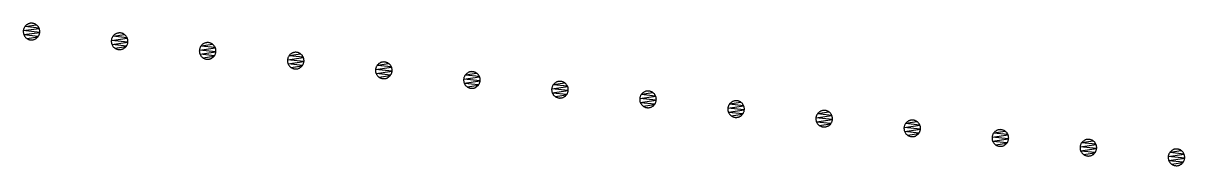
# Model space of a CAD drawing. Extents: x 500064 to 501389, y 2542464 to 2545400.
# Drawn here: x 500981.62 to 500992.11, y 2543402.46 to 2543403.74 of the extents above; entities that cross this region are included whole.
import ezdxf

# ---------------------------------------------------------------- set-up
doc = ezdxf.new("R2010")
doc.units = 0
doc.header["$LTSCALE"] = 0.5
doc.layers.add('地形图', color=8, linetype='CONTINUOUS')

msp = doc.modelspace()

# ---------------------------------------------------------------- linework, layer by layer
at = {"layer": '地形图'}
for points in [[(500981.7, 2543403.593), (500981.705, 2543403.594), (500981.71, 2543403.594), (500981.714, 2543403.595), (500981.719, 2543403.596), (500981.723, 2543403.597), (500981.728, 2543403.599), (500981.732, 2543403.601), (500981.736, 2543403.603), (500981.74, 2543403.606), (500981.744, 2543403.608), (500981.748, 2543403.611), (500981.751, 2543403.615), (500981.754, 2543403.618), (500981.758, 2543403.621), (500981.759, 2543403.623), (500981.759, 2543403.624), (500981.76, 2543403.625), (500981.763, 2543403.629), (500981.765, 2543403.633), (500981.767, 2543403.638), (500981.769, 2543403.642), (500981.771, 2543403.646), (500981.772, 2543403.651), (500981.773, 2543403.656), (500981.773, 2543403.66), (500981.774, 2543403.665), (500981.774, 2543403.67), (500981.774, 2543403.674), (500981.773, 2543403.679), (500981.772, 2543403.684), (500981.771, 2543403.688), (500981.77, 2543403.693), (500981.768, 2543403.697), (500981.768, 2543403.699), (500981.766, 2543403.701), (500981.764, 2543403.706), (500981.762, 2543403.71), (500981.759, 2543403.713), (500981.756, 2543403.717), (500981.753, 2543403.721), (500981.749, 2543403.724), (500981.746, 2543403.727), (500981.742, 2543403.73), (500981.738, 2543403.732), (500981.734, 2543403.735), (500981.73, 2543403.737), (500981.725, 2543403.739), (500981.721, 2543403.74), (500981.716, 2543403.741), (500981.712, 2543403.742), (500981.707, 2543403.743), (500981.702, 2543403.743), (500981.698, 2543403.743), (500981.693, 2543403.743), (500981.688, 2543403.743), (500981.684, 2543403.742), (500981.679, 2543403.741), (500981.675, 2543403.739), (500981.67, 2543403.738), (500981.666, 2543403.736), (500981.662, 2543403.733), (500981.658, 2543403.731), (500981.654, 2543403.728), (500981.65, 2543403.725), (500981.647, 2543403.722), (500981.643, 2543403.719), (500981.641, 2543403.715), (500981.64, 2543403.715), (500981.639, 2543403.714), (500981.638, 2543403.713), (500981.638, 2543403.711), (500981.635, 2543403.707), (500981.633, 2543403.703), (500981.631, 2543403.699), (500981.629, 2543403.695), (500981.627, 2543403.69), (500981.626, 2543403.686), (500981.625, 2543403.681), (500981.624, 2543403.677), (500981.624, 2543403.672), (500981.624, 2543403.667), (500981.624, 2543403.662), (500981.625, 2543403.658), (500981.625, 2543403.653), (500981.627, 2543403.649), (500981.628, 2543403.644), (500981.63, 2543403.641), (500981.63, 2543403.638), (500981.632, 2543403.635), (500981.634, 2543403.631), (500981.636, 2543403.627), (500981.639, 2543403.623), (500981.642, 2543403.62), (500981.645, 2543403.616), (500981.648, 2543403.613), (500981.652, 2543403.61), (500981.655, 2543403.607), (500981.66, 2543403.604), (500981.664, 2543403.602), (500981.668, 2543403.6), (500981.672, 2543403.598), (500981.677, 2543403.597), (500981.681, 2543403.595), (500981.686, 2543403.594), (500981.691, 2543403.594), (500981.695, 2543403.593), (500981.7, 2543403.593)], [(500981.624, 2543403.677), (500981.768, 2543403.697)], [(500981.773, 2543403.66), (500981.624, 2543403.677)], [(500981.641, 2543403.715), (500981.64, 2543403.715), (500981.639, 2543403.714), (500981.638, 2543403.713)], [(500981.768, 2543403.699), (500981.638, 2543403.713)], [(500981.641, 2543403.715), (500981.742, 2543403.73)], [(500981.768, 2543403.697), (500981.768, 2543403.699)], [(500981.63, 2543403.641), (500981.773, 2543403.66)], [(500981.63, 2543403.641), (500981.63, 2543403.638)], [(500981.759, 2543403.624), (500981.63, 2543403.638)], [(500981.655, 2543403.607), (500981.758, 2543403.621)], [(500981.758, 2543403.621), (500981.759, 2543403.623), (500981.759, 2543403.624)], [(500982.495, 2543403.506), (500982.5, 2543403.506), (500982.505, 2543403.507), (500982.509, 2543403.508), (500982.514, 2543403.509), (500982.519, 2543403.51), (500982.523, 2543403.512), (500982.527, 2543403.514), (500982.531, 2543403.516), (500982.535, 2543403.519), (500982.539, 2543403.521), (500982.543, 2543403.524), (500982.546, 2543403.527), (500982.55, 2543403.531), (500982.553, 2543403.534), (500982.554, 2543403.536), (500982.555, 2543403.537), (500982.556, 2543403.538), (500982.558, 2543403.542), (500982.56, 2543403.546), (500982.563, 2543403.55), (500982.564, 2543403.555), (500982.566, 2543403.559), (500982.567, 2543403.564), (500982.568, 2543403.568), (500982.569, 2543403.573), (500982.569, 2543403.578), (500982.569, 2543403.582), (500982.569, 2543403.587), (500982.568, 2543403.592), (500982.568, 2543403.596), (500982.566, 2543403.601), (500982.565, 2543403.606), (500982.563, 2543403.61), (500982.563, 2543403.611), (500982.561, 2543403.614), (500982.559, 2543403.618), (500982.557, 2543403.622), (500982.554, 2543403.626), (500982.551, 2543403.63), (500982.548, 2543403.633), (500982.545, 2543403.637), (500982.541, 2543403.64), (500982.537, 2543403.643), (500982.533, 2543403.645), (500982.529, 2543403.647), (500982.525, 2543403.65), (500982.521, 2543403.651), (500982.516, 2543403.653), (500982.512, 2543403.654), (500982.507, 2543403.655), (500982.502, 2543403.656), (500982.498, 2543403.656), (500982.493, 2543403.656), (500982.488, 2543403.656), (500982.483, 2543403.655), (500982.479, 2543403.655), (500982.474, 2543403.653), (500982.47, 2543403.652), (500982.465, 2543403.65), (500982.461, 2543403.649), (500982.457, 2543403.646), (500982.453, 2543403.644), (500982.449, 2543403.641), (500982.445, 2543403.638), (500982.442, 2543403.635), (500982.439, 2543403.632), (500982.436, 2543403.628), (500982.435, 2543403.627), (500982.435, 2543403.627), (500982.434, 2543403.626), (500982.433, 2543403.624), (500982.43, 2543403.62), (500982.428, 2543403.616), (500982.426, 2543403.612), (500982.424, 2543403.608), (500982.422, 2543403.603), (500982.421, 2543403.599), (500982.42, 2543403.594), (500982.42, 2543403.589), (500982.419, 2543403.585), (500982.419, 2543403.58), (500982.419, 2543403.575), (500982.42, 2543403.571), (500982.421, 2543403.566), (500982.422, 2543403.561), (500982.423, 2543403.557), (500982.425, 2543403.553), (500982.426, 2543403.551), (500982.427, 2543403.548), (500982.429, 2543403.544), (500982.431, 2543403.54), (500982.434, 2543403.536), (500982.437, 2543403.532), (500982.44, 2543403.529), (500982.444, 2543403.526), (500982.447, 2543403.523), (500982.451, 2543403.52), (500982.455, 2543403.517), (500982.459, 2543403.515), (500982.463, 2543403.513), (500982.468, 2543403.511), (500982.472, 2543403.509), (500982.477, 2543403.508), (500982.481, 2543403.507), (500982.486, 2543403.507), (500982.491, 2543403.506), (500982.495, 2543403.506)], [(500982.42, 2543403.589), (500982.563, 2543403.61)], [(500982.569, 2543403.573), (500982.42, 2543403.589)], [(500982.425, 2543403.553), (500982.569, 2543403.573)], [(500982.436, 2543403.628), (500982.435, 2543403.627), (500982.435, 2543403.627), (500982.434, 2543403.626)], [(500982.563, 2543403.611), (500982.434, 2543403.626)], [(500982.436, 2543403.628), (500982.537, 2543403.643)], [(500982.563, 2543403.61), (500982.563, 2543403.611)], [(500983.291, 2543403.419), (500983.295, 2543403.419), (500983.3, 2543403.42), (500983.305, 2543403.421), (500983.309, 2543403.422), (500983.314, 2543403.423), (500983.318, 2543403.425), (500983.322, 2543403.427), (500983.327, 2543403.429), (500983.331, 2543403.431), (500983.334, 2543403.434), (500983.338, 2543403.437), (500983.342, 2543403.44), (500983.345, 2543403.444), (500983.348, 2543403.447), (500983.349, 2543403.449), (500983.35, 2543403.45), (500983.351, 2543403.451), (500983.353, 2543403.455), (500983.356, 2543403.459), (500983.358, 2543403.463), (500983.36, 2543403.468), (500983.361, 2543403.472), (500983.362, 2543403.477), (500983.363, 2543403.481), (500983.364, 2543403.486), (500983.364, 2543403.491), (500983.364, 2543403.495), (500983.364, 2543403.5), (500983.364, 2543403.505), (500983.363, 2543403.509), (500983.362, 2543403.514), (500983.36, 2543403.518), (500983.359, 2543403.523), (500983.358, 2543403.524), (500983.357, 2543403.527), (500983.355, 2543403.531), (500983.352, 2543403.535), (500983.349, 2543403.539), (500983.346, 2543403.543), (500983.343, 2543403.546), (500983.34, 2543403.55), (500983.336, 2543403.553), (500983.332, 2543403.555), (500983.329, 2543403.558), (500983.324, 2543403.56), (500983.32, 2543403.562), (500983.316, 2543403.564), (500983.311, 2543403.566), (500983.307, 2543403.567), (500983.302, 2543403.568), (500983.298, 2543403.569), (500983.293, 2543403.569), (500983.288, 2543403.569), (500983.283, 2543403.569), (500983.279, 2543403.568), (500983.274, 2543403.567), (500983.27, 2543403.566), (500983.265, 2543403.565), (500983.261, 2543403.563), (500983.256, 2543403.561), (500983.252, 2543403.559), (500983.248, 2543403.557), (500983.244, 2543403.554), (500983.241, 2543403.551), (500983.237, 2543403.548), (500983.234, 2543403.544), (500983.231, 2543403.541), (500983.23, 2543403.54), (500983.23, 2543403.54), (500983.229, 2543403.538), (500983.228, 2543403.537), (500983.225, 2543403.533), (500983.223, 2543403.529), (500983.221, 2543403.525), (500983.219, 2543403.52), (500983.218, 2543403.516), (500983.216, 2543403.511), (500983.215, 2543403.507), (500983.215, 2543403.502), (500983.215, 2543403.497), (500983.214, 2543403.493), (500983.215, 2543403.488), (500983.215, 2543403.483), (500983.216, 2543403.479), (500983.217, 2543403.474), (500983.218, 2543403.47), (500983.22, 2543403.466), (500983.221, 2543403.464), (500983.222, 2543403.461), (500983.224, 2543403.457), (500983.227, 2543403.453), (500983.229, 2543403.449), (500983.232, 2543403.445), (500983.236, 2543403.442), (500983.239, 2543403.438), (500983.243, 2543403.435), (500983.246, 2543403.433), (500983.25, 2543403.43), (500983.254, 2543403.428), (500983.259, 2543403.426), (500983.263, 2543403.424), (500983.267, 2543403.422), (500983.272, 2543403.421), (500983.277, 2543403.42), (500983.281, 2543403.419), (500983.286, 2543403.419), (500983.291, 2543403.419)], [(500982.425, 2543403.553), (500982.426, 2543403.551)], [(500982.555, 2543403.537), (500982.426, 2543403.551)], [(500982.451, 2543403.52), (500982.553, 2543403.534)], [(500982.553, 2543403.534), (500982.554, 2543403.536), (500982.555, 2543403.537)], [(500983.215, 2543403.502), (500983.359, 2543403.523)], [(500983.364, 2543403.486), (500983.215, 2543403.502)], [(500983.22, 2543403.466), (500983.364, 2543403.486)], [(500983.22, 2543403.466), (500983.221, 2543403.464)], [(500983.35, 2543403.45), (500983.221, 2543403.464)], [(500983.231, 2543403.541), (500983.23, 2543403.54), (500983.23, 2543403.54), (500983.229, 2543403.538)], [(500983.358, 2543403.524), (500983.229, 2543403.538)], [(500983.231, 2543403.541), (500983.332, 2543403.555)], [(500983.359, 2543403.523), (500983.358, 2543403.524)], [(500984.086, 2543403.332), (500984.091, 2543403.332), (500984.095, 2543403.333), (500984.1, 2543403.333), (500984.104, 2543403.334), (500984.109, 2543403.336), (500984.113, 2543403.338), (500984.118, 2543403.34), (500984.122, 2543403.342), (500984.126, 2543403.344), (500984.13, 2543403.347), (500984.133, 2543403.35), (500984.137, 2543403.353), (500984.14, 2543403.356), (500984.143, 2543403.36), (500984.144, 2543403.361), (500984.145, 2543403.362), (500984.146, 2543403.364), (500984.149, 2543403.368), (500984.151, 2543403.372), (500984.153, 2543403.376), (500984.155, 2543403.38), (500984.156, 2543403.385), (500984.158, 2543403.389), (500984.159, 2543403.394), (500984.159, 2543403.399), (500984.16, 2543403.403), (500984.16, 2543403.408), (500984.159, 2543403.413), (500984.159, 2543403.417), (500984.158, 2543403.422), (500984.157, 2543403.427), (500984.156, 2543403.431), (500984.154, 2543403.436), (500984.153, 2543403.437), (500984.152, 2543403.44), (500984.15, 2543403.444), (500984.147, 2543403.448), (500984.145, 2543403.452), (500984.142, 2543403.456), (500984.138, 2543403.459), (500984.135, 2543403.462), (500984.131, 2543403.465), (500984.128, 2543403.468), (500984.124, 2543403.471), (500984.12, 2543403.473), (500984.115, 2543403.475), (500984.111, 2543403.477), (500984.107, 2543403.479), (500984.102, 2543403.48), (500984.097, 2543403.481), (500984.093, 2543403.481), (500984.088, 2543403.482), (500984.083, 2543403.482), (500984.079, 2543403.482), (500984.074, 2543403.481), (500984.069, 2543403.48), (500984.065, 2543403.479), (500984.06, 2543403.478), (500984.056, 2543403.476), (500984.052, 2543403.474), (500984.047, 2543403.472), (500984.043, 2543403.47), (500984.04, 2543403.467), (500984.036, 2543403.464), (500984.032, 2543403.461), (500984.029, 2543403.457), (500984.026, 2543403.454), (500984.026, 2543403.453), (500984.025, 2543403.452), (500984.024, 2543403.451), (500984.023, 2543403.45), (500984.021, 2543403.446), (500984.018, 2543403.442), (500984.016, 2543403.438), (500984.014, 2543403.433), (500984.013, 2543403.429), (500984.012, 2543403.424), (500984.011, 2543403.42), (500984.01, 2543403.415), (500984.01, 2543403.41), (500984.01, 2543403.406), (500984.01, 2543403.401), (500984.01, 2543403.396), (500984.011, 2543403.392), (500984.012, 2543403.387), (500984.014, 2543403.382), (500984.015, 2543403.379), (500984.016, 2543403.377), (500984.017, 2543403.374), (500984.02, 2543403.37), (500984.022, 2543403.366), (500984.025, 2543403.362), (500984.028, 2543403.358), (500984.031, 2543403.355), (500984.034, 2543403.351), (500984.038, 2543403.348), (500984.041, 2543403.346), (500984.045, 2543403.343), (500984.05, 2543403.341), (500984.054, 2543403.338), (500984.058, 2543403.337), (500984.063, 2543403.335), (500984.067, 2543403.334), (500984.072, 2543403.333), (500984.076, 2543403.332), (500984.081, 2543403.332), (500984.086, 2543403.332)], [(500984.026, 2543403.454), (500984.026, 2543403.453), (500984.025, 2543403.452), (500984.024, 2543403.451)], [(500984.026, 2543403.454), (500984.128, 2543403.468)], [(500983.246, 2543403.433), (500983.348, 2543403.447)], [(500983.348, 2543403.447), (500983.349, 2543403.449), (500983.35, 2543403.45)], [(500984.01, 2543403.415), (500984.154, 2543403.436)], [(500984.159, 2543403.399), (500984.01, 2543403.415)], [(500984.015, 2543403.379), (500984.159, 2543403.399)], [(500984.015, 2543403.379), (500984.016, 2543403.377)], [(500984.145, 2543403.362), (500984.016, 2543403.377)], [(500984.153, 2543403.437), (500984.024, 2543403.451)], [(500984.041, 2543403.346), (500984.143, 2543403.36)], [(500984.143, 2543403.36), (500984.144, 2543403.361), (500984.145, 2543403.362)], [(500984.154, 2543403.436), (500984.153, 2543403.437)], [(500984.881, 2543403.245), (500984.886, 2543403.245), (500984.89, 2543403.245), (500984.895, 2543403.246), (500984.9, 2543403.247), (500984.904, 2543403.249), (500984.909, 2543403.25), (500984.913, 2543403.252), (500984.917, 2543403.255), (500984.921, 2543403.257), (500984.925, 2543403.26), (500984.929, 2543403.263), (500984.932, 2543403.266), (500984.935, 2543403.269), (500984.938, 2543403.273), (500984.939, 2543403.274), (500984.94, 2543403.275), (500984.941, 2543403.277), (500984.944, 2543403.281), (500984.946, 2543403.285), (500984.948, 2543403.289), (500984.95, 2543403.293), (500984.952, 2543403.298), (500984.953, 2543403.302), (500984.954, 2543403.307), (500984.954, 2543403.312), (500984.955, 2543403.316), (500984.955, 2543403.321), (500984.955, 2543403.326), (500984.954, 2543403.33), (500984.953, 2543403.335), (500984.952, 2543403.34), (500984.951, 2543403.344), (500984.949, 2543403.348), (500984.948, 2543403.35), (500984.947, 2543403.353), (500984.945, 2543403.357), (500984.943, 2543403.361), (500984.94, 2543403.365), (500984.937, 2543403.368), (500984.934, 2543403.372), (500984.93, 2543403.375), (500984.927, 2543403.378), (500984.923, 2543403.381), (500984.919, 2543403.384), (500984.915, 2543403.386), (500984.911, 2543403.388), (500984.906, 2543403.39), (500984.902, 2543403.391), (500984.897, 2543403.393), (500984.893, 2543403.394), (500984.888, 2543403.394), (500984.883, 2543403.395), (500984.879, 2543403.395), (500984.874, 2543403.394), (500984.869, 2543403.394), (500984.865, 2543403.393), (500984.86, 2543403.392), (500984.855, 2543403.391), (500984.851, 2543403.389), (500984.847, 2543403.387), (500984.843, 2543403.385), (500984.839, 2543403.382), (500984.835, 2543403.38), (500984.831, 2543403.377), (500984.828, 2543403.373), (500984.824, 2543403.37), (500984.822, 2543403.367), (500984.821, 2543403.366), (500984.82, 2543403.365), (500984.819, 2543403.364), (500984.818, 2543403.363), (500984.816, 2543403.359), (500984.814, 2543403.355), (500984.811, 2543403.35), (500984.81, 2543403.346), (500984.808, 2543403.342), (500984.807, 2543403.337), (500984.806, 2543403.333), (500984.805, 2543403.328), (500984.805, 2543403.323), (500984.805, 2543403.318), (500984.805, 2543403.314), (500984.806, 2543403.309), (500984.806, 2543403.304), (500984.808, 2543403.3), (500984.809, 2543403.295), (500984.811, 2543403.292), (500984.811, 2543403.29), (500984.813, 2543403.287), (500984.815, 2543403.282), (500984.817, 2543403.278), (500984.82, 2543403.275), (500984.823, 2543403.271), (500984.826, 2543403.267), (500984.829, 2543403.264), (500984.833, 2543403.261), (500984.836, 2543403.259), (500984.841, 2543403.256), (500984.845, 2543403.253), (500984.849, 2543403.251), (500984.853, 2543403.249), (500984.858, 2543403.248), (500984.862, 2543403.247), (500984.867, 2543403.246), (500984.872, 2543403.245), (500984.876, 2543403.245), (500984.881, 2543403.245)], [(500984.805, 2543403.328), (500984.949, 2543403.348)], [(500984.822, 2543403.367), (500984.821, 2543403.366), (500984.82, 2543403.365), (500984.819, 2543403.364)], [(500984.948, 2543403.35), (500984.819, 2543403.364)], [(500984.822, 2543403.367), (500984.923, 2543403.381)], [(500984.949, 2543403.348), (500984.948, 2543403.35)], [(500984.954, 2543403.312), (500984.805, 2543403.328)], [(500984.811, 2543403.292), (500984.954, 2543403.312)], [(500984.811, 2543403.292), (500984.811, 2543403.29)], [(500984.94, 2543403.275), (500984.811, 2543403.29)], [(500984.836, 2543403.259), (500984.938, 2543403.273)], [(500984.938, 2543403.273), (500984.939, 2543403.274), (500984.94, 2543403.275)], [(500985.676, 2543403.158), (500985.681, 2543403.158), (500985.686, 2543403.158), (500985.69, 2543403.159), (500985.695, 2543403.16), (500985.699, 2543403.162), (500985.704, 2543403.163), (500985.708, 2543403.165), (500985.712, 2543403.167), (500985.716, 2543403.17), (500985.72, 2543403.173), (500985.724, 2543403.176), (500985.727, 2543403.179), (500985.731, 2543403.182), (500985.734, 2543403.186), (500985.735, 2543403.187), (500985.736, 2543403.188), (500985.736, 2543403.189), (500985.739, 2543403.193), (500985.741, 2543403.197), (500985.743, 2543403.202), (500985.745, 2543403.206), (500985.747, 2543403.211), (500985.748, 2543403.215), (500985.749, 2543403.22), (500985.75, 2543403.224), (500985.75, 2543403.229), (500985.75, 2543403.234), (500985.75, 2543403.238), (500985.749, 2543403.243), (500985.749, 2543403.248), (500985.747, 2543403.252), (500985.746, 2543403.257), (500985.744, 2543403.261), (500985.744, 2543403.263), (500985.742, 2543403.266), (500985.74, 2543403.27), (500985.738, 2543403.274), (500985.735, 2543403.278), (500985.732, 2543403.281), (500985.729, 2543403.285), (500985.726, 2543403.288), (500985.722, 2543403.291), (500985.718, 2543403.294), (500985.714, 2543403.297), (500985.71, 2543403.299), (500985.706, 2543403.301), (500985.702, 2543403.303), (500985.697, 2543403.304), (500985.693, 2543403.305), (500985.688, 2543403.306), (500985.683, 2543403.307), (500985.679, 2543403.307), (500985.674, 2543403.308), (500985.669, 2543403.307), (500985.664, 2543403.307), (500985.66, 2543403.306), (500985.655, 2543403.305), (500985.651, 2543403.303), (500985.646, 2543403.302), (500985.642, 2543403.3), (500985.638, 2543403.298), (500985.634, 2543403.295), (500985.63, 2543403.292), (500985.626, 2543403.289), (500985.623, 2543403.286), (500985.62, 2543403.283), (500985.617, 2543403.28), (500985.616, 2543403.279), (500985.616, 2543403.278), (500985.615, 2543403.277), (500985.614, 2543403.276), (500985.611, 2543403.272), (500985.609, 2543403.268), (500985.607, 2543403.263), (500985.605, 2543403.259), (500985.603, 2543403.255), (500985.602, 2543403.25), (500985.601, 2543403.245), (500985.601, 2543403.241), (500985.6, 2543403.236), (500985.6, 2543403.231), (500985.6, 2543403.227), (500985.601, 2543403.222), (500985.602, 2543403.217), (500985.603, 2543403.213), (500985.604, 2543403.208), (500985.606, 2543403.205), (500985.607, 2543403.202), (500985.608, 2543403.199), (500985.61, 2543403.195), (500985.612, 2543403.191), (500985.615, 2543403.187), (500985.618, 2543403.184), (500985.621, 2543403.18), (500985.625, 2543403.177), (500985.628, 2543403.174), (500985.632, 2543403.171), (500985.636, 2543403.169), (500985.64, 2543403.166), (500985.644, 2543403.164), (500985.649, 2543403.162), (500985.653, 2543403.161), (500985.658, 2543403.16), (500985.662, 2543403.159), (500985.667, 2543403.158), (500985.672, 2543403.158), (500985.676, 2543403.158)], [(500985.601, 2543403.241), (500985.744, 2543403.261)], [(500985.617, 2543403.28), (500985.616, 2543403.279), (500985.616, 2543403.278), (500985.615, 2543403.277)], [(500985.744, 2543403.263), (500985.615, 2543403.277)], [(500985.617, 2543403.28), (500985.718, 2543403.294)], [(500985.744, 2543403.261), (500985.744, 2543403.263)], [(500985.75, 2543403.224), (500985.601, 2543403.241)], [(500985.606, 2543403.205), (500985.75, 2543403.224)], [(500985.606, 2543403.205), (500985.607, 2543403.202)], [(500985.736, 2543403.188), (500985.607, 2543403.202)], [(500985.632, 2543403.171), (500985.734, 2543403.186)], [(500985.734, 2543403.186), (500985.735, 2543403.187), (500985.736, 2543403.188)], [(500986.472, 2543403.07), (500986.476, 2543403.071), (500986.481, 2543403.071), (500986.486, 2543403.072), (500986.49, 2543403.073), (500986.495, 2543403.074), (500986.499, 2543403.076), (500986.503, 2543403.078), (500986.508, 2543403.08), (500986.512, 2543403.083), (500986.515, 2543403.085), (500986.519, 2543403.088), (500986.523, 2543403.092), (500986.526, 2543403.095), (500986.529, 2543403.099), (500986.53, 2543403.1), (500986.531, 2543403.101), (500986.532, 2543403.102), (500986.534, 2543403.106), (500986.537, 2543403.11), (500986.539, 2543403.115), (500986.541, 2543403.119), (500986.542, 2543403.123), (500986.543, 2543403.128), (500986.544, 2543403.133), (500986.545, 2543403.137), (500986.545, 2543403.142), (500986.545, 2543403.147), (500986.545, 2543403.151), (500986.545, 2543403.156), (500986.544, 2543403.161), (500986.543, 2543403.165), (500986.541, 2543403.17), (500986.54, 2543403.174), (500986.539, 2543403.176), (500986.538, 2543403.178), (500986.535, 2543403.183), (500986.533, 2543403.187), (500986.53, 2543403.19), (500986.527, 2543403.194), (500986.524, 2543403.198), (500986.521, 2543403.201), (500986.517, 2543403.204), (500986.513, 2543403.207), (500986.509, 2543403.209), (500986.505, 2543403.212), (500986.501, 2543403.214), (500986.497, 2543403.216), (500986.492, 2543403.217), (500986.488, 2543403.218), (500986.483, 2543403.219), (500986.479, 2543403.22), (500986.474, 2543403.22), (500986.469, 2543403.22), (500986.464, 2543403.22), (500986.46, 2543403.22), (500986.455, 2543403.219), (500986.45, 2543403.218), (500986.446, 2543403.216), (500986.442, 2543403.215), (500986.437, 2543403.213), (500986.433, 2543403.21), (500986.429, 2543403.208), (500986.425, 2543403.205), (500986.422, 2543403.202), (500986.418, 2543403.199), (500986.415, 2543403.196), (500986.412, 2543403.192), (500986.411, 2543403.192), (500986.411, 2543403.191), (500986.41, 2543403.19), (500986.409, 2543403.188), (500986.406, 2543403.185), (500986.404, 2543403.18), (500986.402, 2543403.176), (500986.4, 2543403.172), (500986.399, 2543403.167), (500986.397, 2543403.163), (500986.396, 2543403.158), (500986.396, 2543403.154), (500986.395, 2543403.149), (500986.395, 2543403.144), (500986.396, 2543403.139), (500986.396, 2543403.135), (500986.397, 2543403.13), (500986.398, 2543403.125), (500986.399, 2543403.121), (500986.401, 2543403.118), (500986.402, 2543403.115), (500986.403, 2543403.112), (500986.405, 2543403.108), (500986.408, 2543403.104), (500986.41, 2543403.1), (500986.413, 2543403.097), (500986.416, 2543403.093), (500986.42, 2543403.09), (500986.423, 2543403.087), (500986.427, 2543403.084), (500986.431, 2543403.081), (500986.435, 2543403.079), (500986.44, 2543403.077), (500986.444, 2543403.075), (500986.448, 2543403.074), (500986.453, 2543403.072), (500986.457, 2543403.071), (500986.462, 2543403.071), (500986.467, 2543403.07), (500986.472, 2543403.07)], [(500986.396, 2543403.154), (500986.54, 2543403.174)], [(500986.545, 2543403.137), (500986.396, 2543403.154)], [(500986.412, 2543403.192), (500986.411, 2543403.192), (500986.411, 2543403.191), (500986.41, 2543403.19)], [(500986.539, 2543403.176), (500986.41, 2543403.19)], [(500986.412, 2543403.192), (500986.513, 2543403.207)], [(500986.54, 2543403.174), (500986.539, 2543403.176)], [(500986.401, 2543403.118), (500986.545, 2543403.137)], [(500986.401, 2543403.118), (500986.402, 2543403.115)], [(500986.531, 2543403.101), (500986.402, 2543403.115)], [(500986.427, 2543403.084), (500986.529, 2543403.099)], [(500986.529, 2543403.099), (500986.53, 2543403.1), (500986.531, 2543403.101)], [(500987.267, 2543402.983), (500987.271, 2543402.983), (500987.276, 2543402.984), (500987.281, 2543402.985), (500987.285, 2543402.986), (500987.29, 2543402.987), (500987.294, 2543402.989), (500987.299, 2543402.991), (500987.303, 2543402.993), (500987.307, 2543402.996), (500987.311, 2543402.998), (500987.314, 2543403.001), (500987.318, 2543403.004), (500987.321, 2543403.008), (500987.324, 2543403.011), (500987.325, 2543403.013), (500987.326, 2543403.014), (500987.327, 2543403.015), (500987.33, 2543403.019), (500987.332, 2543403.023), (500987.334, 2543403.027), (500987.336, 2543403.032), (500987.337, 2543403.036), (500987.339, 2543403.041), (500987.339, 2543403.045), (500987.34, 2543403.05), (500987.34, 2543403.055), (500987.341, 2543403.059), (500987.34, 2543403.064), (500987.34, 2543403.069), (500987.339, 2543403.073), (500987.338, 2543403.078), (500987.336, 2543403.083), (500987.335, 2543403.087), (500987.334, 2543403.088), (500987.333, 2543403.091), (500987.331, 2543403.095), (500987.328, 2543403.099), (500987.326, 2543403.103), (500987.323, 2543403.107), (500987.319, 2543403.11), (500987.316, 2543403.114), (500987.312, 2543403.117), (500987.309, 2543403.12), (500987.305, 2543403.122), (500987.301, 2543403.125), (500987.296, 2543403.127), (500987.292, 2543403.128), (500987.288, 2543403.13), (500987.283, 2543403.131), (500987.278, 2543403.132), (500987.274, 2543403.133), (500987.269, 2543403.133), (500987.264, 2543403.133), (500987.26, 2543403.133), (500987.255, 2543403.132), (500987.25, 2543403.132), (500987.246, 2543403.131), (500987.241, 2543403.129), (500987.237, 2543403.127), (500987.233, 2543403.126), (500987.228, 2543403.123), (500987.224, 2543403.121), (500987.22, 2543403.118), (500987.217, 2543403.115), (500987.213, 2543403.112), (500987.21, 2543403.109), (500987.207, 2543403.105), (500987.207, 2543403.105), (500987.206, 2543403.104), (500987.205, 2543403.103), (500987.204, 2543403.101), (500987.202, 2543403.097), (500987.199, 2543403.093), (500987.197, 2543403.089), (500987.195, 2543403.085), (500987.194, 2543403.08), (500987.193, 2543403.076), (500987.192, 2543403.071), (500987.191, 2543403.066), (500987.191, 2543403.062), (500987.191, 2543403.057), (500987.191, 2543403.052), (500987.191, 2543403.048), (500987.192, 2543403.043), (500987.193, 2543403.038), (500987.195, 2543403.034), (500987.196, 2543403.03), (500987.197, 2543403.028), (500987.198, 2543403.025), (500987.2, 2543403.021), (500987.203, 2543403.017), (500987.206, 2543403.013), (500987.209, 2543403.009), (500987.212, 2543403.006), (500987.215, 2543403.003), (500987.219, 2543403), (500987.222, 2543402.997), (500987.226, 2543402.994), (500987.231, 2543402.992), (500987.235, 2543402.99), (500987.239, 2543402.988), (500987.244, 2543402.986), (500987.248, 2543402.985), (500987.253, 2543402.984), (500987.257, 2543402.984), (500987.262, 2543402.983), (500987.267, 2543402.983)], [(500987.191, 2543403.066), (500987.335, 2543403.087)], [(500987.34, 2543403.05), (500987.191, 2543403.066)], [(500987.196, 2543403.03), (500987.34, 2543403.05)], [(500987.207, 2543403.105), (500987.207, 2543403.105), (500987.206, 2543403.104), (500987.205, 2543403.103)], [(500987.334, 2543403.088), (500987.205, 2543403.103)], [(500987.207, 2543403.105), (500987.309, 2543403.12)], [(500987.335, 2543403.087), (500987.334, 2543403.088)], [(500988.062, 2543402.896), (500988.067, 2543402.896), (500988.071, 2543402.897), (500988.076, 2543402.898), (500988.081, 2543402.899), (500988.085, 2543402.9), (500988.09, 2543402.902), (500988.094, 2543402.904), (500988.098, 2543402.906), (500988.102, 2543402.908), (500988.106, 2543402.911), (500988.11, 2543402.914), (500988.113, 2543402.917), (500988.116, 2543402.921), (500988.119, 2543402.924), (500988.12, 2543402.925), (500988.121, 2543402.927), (500988.122, 2543402.928), (500988.125, 2543402.932), (500988.127, 2543402.936), (500988.129, 2543402.94), (500988.131, 2543402.945), (500988.133, 2543402.949), (500988.134, 2543402.954), (500988.135, 2543402.958), (500988.135, 2543402.963), (500988.136, 2543402.968), (500988.136, 2543402.972), (500988.136, 2543402.977), (500988.135, 2543402.982), (500988.134, 2543402.986), (500988.133, 2543402.991), (500988.132, 2543402.995), (500988.13, 2543403), (500988.129, 2543403.001), (500988.128, 2543403.004), (500988.126, 2543403.008), (500988.123, 2543403.012), (500988.121, 2543403.016), (500988.118, 2543403.02), (500988.115, 2543403.023), (500988.111, 2543403.027), (500988.108, 2543403.03), (500988.104, 2543403.032), (500988.1, 2543403.035), (500988.096, 2543403.037), (500988.092, 2543403.039), (500988.087, 2543403.041), (500988.083, 2543403.043), (500988.078, 2543403.044), (500988.074, 2543403.045), (500988.069, 2543403.046), (500988.064, 2543403.046), (500988.06, 2543403.046), (500988.055, 2543403.046), (500988.05, 2543403.045), (500988.046, 2543403.044), (500988.041, 2543403.043), (500988.036, 2543403.042), (500988.032, 2543403.04), (500988.028, 2543403.038), (500988.024, 2543403.036), (500988.02, 2543403.034), (500988.016, 2543403.031), (500988.012, 2543403.028), (500988.009, 2543403.025), (500988.005, 2543403.021), (500988.002, 2543403.018), (500988.002, 2543403.017), (500988.001, 2543403.017), (500988, 2543403.015), (500987.999, 2543403.014), (500987.997, 2543403.01), (500987.994, 2543403.006), (500987.992, 2543403.002), (500987.991, 2543402.997), (500987.989, 2543402.993), (500987.988, 2543402.988), (500987.987, 2543402.984), (500987.986, 2543402.979), (500987.986, 2543402.974), (500987.986, 2543402.97), (500987.986, 2543402.965), (500987.987, 2543402.96), (500987.987, 2543402.956), (500987.989, 2543402.951), (500987.99, 2543402.947), (500987.991, 2543402.943), (500987.992, 2543402.941), (500987.994, 2543402.938), (500987.996, 2543402.934), (500987.998, 2543402.93), (500988.001, 2543402.926), (500988.004, 2543402.922), (500988.007, 2543402.919), (500988.01, 2543402.916), (500988.014, 2543402.912), (500988.017, 2543402.91), (500988.022, 2543402.907), (500988.026, 2543402.905), (500988.03, 2543402.903), (500988.034, 2543402.901), (500988.039, 2543402.899), (500988.043, 2543402.898), (500988.048, 2543402.897), (500988.053, 2543402.896), (500988.057, 2543402.896), (500988.062, 2543402.896)], [(500987.196, 2543403.03), (500987.197, 2543403.028)], [(500987.326, 2543403.014), (500987.197, 2543403.028)], [(500987.222, 2543402.997), (500987.324, 2543403.011)], [(500987.324, 2543403.011), (500987.325, 2543403.013), (500987.326, 2543403.014)], [(500987.986, 2543402.979), (500988.13, 2543403)], [(500988.135, 2543402.963), (500987.986, 2543402.979)], [(500987.991, 2543402.943), (500988.135, 2543402.963)], [(500987.991, 2543402.943), (500987.992, 2543402.941)], [(500988.121, 2543402.927), (500987.992, 2543402.941)], [(500988.002, 2543403.018), (500988.002, 2543403.017), (500988.001, 2543403.017), (500988, 2543403.015)], [(500988.129, 2543403.001), (500988, 2543403.015)], [(500988.002, 2543403.018), (500988.104, 2543403.032)], [(500988.13, 2543403), (500988.129, 2543403.001)], [(500988.857, 2543402.809), (500988.862, 2543402.809), (500988.867, 2543402.81), (500988.871, 2543402.81), (500988.876, 2543402.812), (500988.88, 2543402.813), (500988.885, 2543402.815), (500988.889, 2543402.817), (500988.893, 2543402.819), (500988.897, 2543402.821), (500988.901, 2543402.824), (500988.905, 2543402.827), (500988.908, 2543402.83), (500988.912, 2543402.833), (500988.915, 2543402.837), (500988.916, 2543402.838), (500988.916, 2543402.84), (500988.917, 2543402.841), (500988.92, 2543402.845), (500988.922, 2543402.849), (500988.924, 2543402.853), (500988.926, 2543402.857), (500988.928, 2543402.862), (500988.929, 2543402.866), (500988.93, 2543402.871), (500988.931, 2543402.876), (500988.931, 2543402.88), (500988.931, 2543402.885), (500988.931, 2543402.89), (500988.93, 2543402.894), (500988.929, 2543402.899), (500988.928, 2543402.904), (500988.927, 2543402.908), (500988.925, 2543402.913), (500988.925, 2543402.914), (500988.923, 2543402.917), (500988.921, 2543402.921), (500988.919, 2543402.925), (500988.916, 2543402.929), (500988.913, 2543402.933), (500988.91, 2543402.936), (500988.906, 2543402.939), (500988.903, 2543402.942), (500988.899, 2543402.945), (500988.895, 2543402.948), (500988.891, 2543402.95), (500988.887, 2543402.952), (500988.883, 2543402.954), (500988.878, 2543402.956), (500988.873, 2543402.957), (500988.869, 2543402.958), (500988.864, 2543402.958), (500988.859, 2543402.959), (500988.855, 2543402.959), (500988.85, 2543402.959), (500988.845, 2543402.958), (500988.841, 2543402.957), (500988.836, 2543402.956), (500988.832, 2543402.955), (500988.827, 2543402.953), (500988.823, 2543402.951), (500988.819, 2543402.949), (500988.815, 2543402.946), (500988.811, 2543402.944), (500988.807, 2543402.941), (500988.804, 2543402.938), (500988.801, 2543402.934), (500988.798, 2543402.931), (500988.797, 2543402.93), (500988.796, 2543402.929), (500988.796, 2543402.928), (500988.795, 2543402.927), (500988.792, 2543402.923), (500988.79, 2543402.919), (500988.788, 2543402.915), (500988.786, 2543402.91), (500988.784, 2543402.906), (500988.783, 2543402.901), (500988.782, 2543402.897), (500988.781, 2543402.892), (500988.781, 2543402.887), (500988.781, 2543402.883), (500988.781, 2543402.878), (500988.782, 2543402.873), (500988.783, 2543402.869), (500988.784, 2543402.864), (500988.785, 2543402.86), (500988.787, 2543402.856), (500988.788, 2543402.854), (500988.789, 2543402.851), (500988.791, 2543402.847), (500988.793, 2543402.843), (500988.796, 2543402.839), (500988.799, 2543402.835), (500988.802, 2543402.832), (500988.806, 2543402.828), (500988.809, 2543402.825), (500988.812, 2543402.823), (500988.817, 2543402.82), (500988.821, 2543402.818), (500988.825, 2543402.815), (500988.83, 2543402.814), (500988.834, 2543402.812), (500988.839, 2543402.811), (500988.843, 2543402.81), (500988.848, 2543402.809), (500988.853, 2543402.809), (500988.857, 2543402.809)], [(500988.798, 2543402.931), (500988.797, 2543402.93), (500988.796, 2543402.929), (500988.796, 2543402.928)], [(500988.798, 2543402.931), (500988.899, 2543402.945)], [(500988.017, 2543402.91), (500988.119, 2543402.924)], [(500988.119, 2543402.924), (500988.12, 2543402.925), (500988.121, 2543402.927)], [(500988.781, 2543402.892), (500988.925, 2543402.913)], [(500988.931, 2543402.876), (500988.781, 2543402.892)], [(500988.787, 2543402.856), (500988.931, 2543402.876)], [(500988.787, 2543402.856), (500988.788, 2543402.854)], [(500988.916, 2543402.84), (500988.788, 2543402.854)], [(500988.925, 2543402.914), (500988.796, 2543402.928)], [(500988.812, 2543402.823), (500988.915, 2543402.837)], [(500988.915, 2543402.837), (500988.916, 2543402.838), (500988.916, 2543402.84)], [(500988.925, 2543402.913), (500988.925, 2543402.914)], [(500989.653, 2543402.722), (500989.657, 2543402.722), (500989.662, 2543402.722), (500989.667, 2543402.723), (500989.671, 2543402.724), (500989.676, 2543402.726), (500989.68, 2543402.727), (500989.684, 2543402.729), (500989.688, 2543402.732), (500989.693, 2543402.734), (500989.696, 2543402.737), (500989.7, 2543402.74), (500989.704, 2543402.743), (500989.707, 2543402.746), (500989.71, 2543402.75), (500989.711, 2543402.751), (500989.712, 2543402.752), (500989.713, 2543402.754), (500989.715, 2543402.758), (500989.718, 2543402.762), (500989.72, 2543402.766), (500989.721, 2543402.77), (500989.723, 2543402.775), (500989.724, 2543402.779), (500989.725, 2543402.784), (500989.726, 2543402.789), (500989.726, 2543402.793), (500989.726, 2543402.798), (500989.726, 2543402.803), (500989.726, 2543402.807), (500989.725, 2543402.812), (500989.724, 2543402.817), (500989.722, 2543402.821), (500989.721, 2543402.825), (500989.72, 2543402.827), (500989.719, 2543402.83), (500989.716, 2543402.834), (500989.714, 2543402.838), (500989.711, 2543402.842), (500989.708, 2543402.845), (500989.705, 2543402.849), (500989.702, 2543402.852), (500989.698, 2543402.855), (500989.694, 2543402.858), (500989.69, 2543402.861), (500989.686, 2543402.863), (500989.682, 2543402.865), (500989.678, 2543402.867), (500989.673, 2543402.868), (500989.669, 2543402.87), (500989.664, 2543402.871), (500989.659, 2543402.871), (500989.655, 2543402.872), (500989.65, 2543402.872), (500989.645, 2543402.871), (500989.641, 2543402.871), (500989.636, 2543402.87), (500989.631, 2543402.869), (500989.627, 2543402.868), (500989.623, 2543402.866), (500989.618, 2543402.864), (500989.614, 2543402.862), (500989.61, 2543402.859), (500989.606, 2543402.857), (500989.603, 2543402.854), (500989.599, 2543402.851), (500989.596, 2543402.847), (500989.593, 2543402.844), (500989.592, 2543402.843), (500989.592, 2543402.842), (500989.591, 2543402.841), (500989.59, 2543402.84), (500989.587, 2543402.836), (500989.585, 2543402.832), (500989.583, 2543402.828), (500989.581, 2543402.823), (500989.58, 2543402.819), (500989.578, 2543402.814), (500989.577, 2543402.81), (500989.577, 2543402.805), (500989.576, 2543402.8), (500989.576, 2543402.795), (500989.577, 2543402.791), (500989.577, 2543402.786), (500989.578, 2543402.781), (500989.579, 2543402.777), (500989.58, 2543402.772), (500989.582, 2543402.769), (500989.583, 2543402.767), (500989.584, 2543402.764), (500989.586, 2543402.759), (500989.589, 2543402.755), (500989.591, 2543402.752), (500989.594, 2543402.748), (500989.597, 2543402.744), (500989.601, 2543402.741), (500989.604, 2543402.738), (500989.608, 2543402.736), (500989.612, 2543402.733), (500989.616, 2543402.73), (500989.62, 2543402.728), (500989.625, 2543402.727), (500989.629, 2543402.725), (500989.634, 2543402.724), (500989.638, 2543402.723), (500989.643, 2543402.722), (500989.648, 2543402.722), (500989.653, 2543402.722)], [(500989.577, 2543402.805), (500989.721, 2543402.825)], [(500989.593, 2543402.844), (500989.592, 2543402.843), (500989.592, 2543402.842), (500989.591, 2543402.841)], [(500989.72, 2543402.827), (500989.591, 2543402.841)], [(500989.593, 2543402.844), (500989.694, 2543402.858)], [(500989.721, 2543402.825), (500989.72, 2543402.827)], [(500989.726, 2543402.789), (500989.577, 2543402.805)], [(500989.582, 2543402.769), (500989.726, 2543402.789)], [(500989.582, 2543402.769), (500989.583, 2543402.767)], [(500989.712, 2543402.752), (500989.583, 2543402.767)], [(500989.608, 2543402.736), (500989.71, 2543402.75)], [(500989.71, 2543402.75), (500989.711, 2543402.751), (500989.712, 2543402.752)], [(500990.448, 2543402.635), (500990.452, 2543402.635), (500990.457, 2543402.635), (500990.462, 2543402.636), (500990.466, 2543402.637), (500990.471, 2543402.639), (500990.475, 2543402.64), (500990.48, 2543402.642), (500990.484, 2543402.644), (500990.488, 2543402.647), (500990.492, 2543402.65), (500990.495, 2543402.653), (500990.499, 2543402.656), (500990.502, 2543402.659), (500990.505, 2543402.663), (500990.506, 2543402.664), (500990.507, 2543402.665), (500990.508, 2543402.666), (500990.511, 2543402.67), (500990.513, 2543402.674), (500990.515, 2543402.679), (500990.517, 2543402.683), (500990.518, 2543402.688), (500990.519, 2543402.692), (500990.52, 2543402.697), (500990.521, 2543402.701), (500990.521, 2543402.706), (500990.522, 2543402.711), (500990.521, 2543402.715), (500990.521, 2543402.72), (500990.52, 2543402.725), (500990.519, 2543402.729), (500990.517, 2543402.734), (500990.516, 2543402.738), (500990.515, 2543402.74), (500990.514, 2543402.743), (500990.512, 2543402.747), (500990.509, 2543402.751), (500990.507, 2543402.755), (500990.504, 2543402.758), (500990.5, 2543402.762), (500990.497, 2543402.765), (500990.493, 2543402.768), (500990.49, 2543402.771), (500990.486, 2543402.773), (500990.482, 2543402.776), (500990.477, 2543402.778), (500990.473, 2543402.78), (500990.469, 2543402.781), (500990.464, 2543402.782), (500990.459, 2543402.783), (500990.455, 2543402.784), (500990.45, 2543402.784), (500990.445, 2543402.785), (500990.441, 2543402.784), (500990.436, 2543402.784), (500990.431, 2543402.783), (500990.427, 2543402.782), (500990.422, 2543402.78), (500990.418, 2543402.779), (500990.413, 2543402.777), (500990.409, 2543402.775), (500990.405, 2543402.772), (500990.401, 2543402.769), (500990.398, 2543402.767), (500990.394, 2543402.763), (500990.391, 2543402.76), (500990.388, 2543402.757), (500990.388, 2543402.756), (500990.387, 2543402.755), (500990.386, 2543402.754), (500990.385, 2543402.753), (500990.383, 2543402.749), (500990.38, 2543402.745), (500990.378, 2543402.74), (500990.376, 2543402.736), (500990.375, 2543402.732), (500990.374, 2543402.727), (500990.373, 2543402.722), (500990.372, 2543402.718), (500990.372, 2543402.713), (500990.372, 2543402.708), (500990.372, 2543402.704), (500990.372, 2543402.699), (500990.373, 2543402.694), (500990.374, 2543402.69), (500990.376, 2543402.685), (500990.377, 2543402.682), (500990.378, 2543402.679), (500990.379, 2543402.677), (500990.381, 2543402.672), (500990.384, 2543402.668), (500990.387, 2543402.664), (500990.39, 2543402.661), (500990.393, 2543402.657), (500990.396, 2543402.654), (500990.4, 2543402.651), (500990.403, 2543402.649), (500990.407, 2543402.646), (500990.411, 2543402.643), (500990.416, 2543402.641), (500990.42, 2543402.639), (500990.425, 2543402.638), (500990.429, 2543402.637), (500990.434, 2543402.636), (500990.438, 2543402.635), (500990.443, 2543402.635), (500990.448, 2543402.635)], [(500990.372, 2543402.718), (500990.516, 2543402.738)], [(500990.388, 2543402.757), (500990.388, 2543402.756), (500990.387, 2543402.755), (500990.386, 2543402.754)], [(500990.515, 2543402.74), (500990.386, 2543402.754)], [(500990.388, 2543402.757), (500990.49, 2543402.771)], [(500990.516, 2543402.738), (500990.515, 2543402.74)], [(500990.521, 2543402.701), (500990.372, 2543402.718)], [(500990.377, 2543402.682), (500990.521, 2543402.701)], [(500990.377, 2543402.682), (500990.378, 2543402.679)], [(500990.507, 2543402.665), (500990.378, 2543402.679)], [(500990.403, 2543402.649), (500990.505, 2543402.663)], [(500990.505, 2543402.663), (500990.506, 2543402.664), (500990.507, 2543402.665)], [(500991.243, 2543402.547), (500991.248, 2543402.548), (500991.252, 2543402.548), (500991.257, 2543402.549), (500991.262, 2543402.55), (500991.266, 2543402.551), (500991.271, 2543402.553), (500991.275, 2543402.555), (500991.279, 2543402.557), (500991.283, 2543402.56), (500991.287, 2543402.562), (500991.291, 2543402.565), (500991.294, 2543402.569), (500991.297, 2543402.572), (500991.3, 2543402.576), (500991.301, 2543402.577), (500991.302, 2543402.578), (500991.303, 2543402.579), (500991.306, 2543402.583), (500991.308, 2543402.587), (500991.31, 2543402.592), (500991.312, 2543402.596), (500991.313, 2543402.6), (500991.315, 2543402.605), (500991.316, 2543402.61), (500991.316, 2543402.614), (500991.317, 2543402.619), (500991.317, 2543402.624), (500991.317, 2543402.628), (500991.316, 2543402.633), (500991.315, 2543402.638), (500991.314, 2543402.642), (500991.313, 2543402.647), (500991.311, 2543402.651), (500991.31, 2543402.653), (500991.309, 2543402.655), (500991.307, 2543402.66), (500991.304, 2543402.664), (500991.302, 2543402.667), (500991.299, 2543402.671), (500991.296, 2543402.675), (500991.292, 2543402.678), (500991.289, 2543402.681), (500991.285, 2543402.684), (500991.281, 2543402.686), (500991.277, 2543402.689), (500991.273, 2543402.691), (500991.268, 2543402.693), (500991.264, 2543402.694), (500991.259, 2543402.695), (500991.255, 2543402.696), (500991.25, 2543402.697), (500991.245, 2543402.697), (500991.241, 2543402.697), (500991.236, 2543402.697), (500991.231, 2543402.697), (500991.227, 2543402.696), (500991.222, 2543402.695), (500991.217, 2543402.693), (500991.213, 2543402.692), (500991.209, 2543402.69), (500991.205, 2543402.688), (500991.201, 2543402.685), (500991.197, 2543402.682), (500991.193, 2543402.679), (500991.19, 2543402.676), (500991.186, 2543402.673), (500991.183, 2543402.669), (500991.183, 2543402.669), (500991.182, 2543402.668), (500991.181, 2543402.667), (500991.18, 2543402.665), (500991.178, 2543402.662), (500991.175, 2543402.657), (500991.173, 2543402.653), (500991.172, 2543402.649), (500991.17, 2543402.644), (500991.169, 2543402.64), (500991.168, 2543402.635), (500991.167, 2543402.631), (500991.167, 2543402.626), (500991.167, 2543402.621), (500991.167, 2543402.616), (500991.167, 2543402.612), (500991.168, 2543402.607), (500991.169, 2543402.603), (500991.171, 2543402.598), (500991.172, 2543402.595), (500991.173, 2543402.592), (500991.174, 2543402.589), (500991.177, 2543402.585), (500991.179, 2543402.581), (500991.182, 2543402.577), (500991.185, 2543402.574), (500991.188, 2543402.57), (500991.191, 2543402.567), (500991.195, 2543402.564), (500991.198, 2543402.561), (500991.203, 2543402.558), (500991.207, 2543402.556), (500991.211, 2543402.554), (500991.215, 2543402.552), (500991.22, 2543402.551), (500991.224, 2543402.549), (500991.229, 2543402.548), (500991.234, 2543402.548), (500991.238, 2543402.547), (500991.243, 2543402.547)], [(500991.167, 2543402.631), (500991.311, 2543402.651)], [(500991.316, 2543402.614), (500991.167, 2543402.631)], [(500991.172, 2543402.595), (500991.316, 2543402.614)], [(500991.183, 2543402.669), (500991.183, 2543402.669), (500991.182, 2543402.668), (500991.181, 2543402.667)], [(500991.31, 2543402.653), (500991.181, 2543402.667)], [(500991.183, 2543402.669), (500991.285, 2543402.684)], [(500991.311, 2543402.651), (500991.31, 2543402.653)], [(500991.172, 2543402.595), (500991.173, 2543402.592)], [(500991.302, 2543402.578), (500991.173, 2543402.592)], [(500991.198, 2543402.561), (500991.3, 2543402.576)], [(500991.3, 2543402.576), (500991.301, 2543402.577), (500991.302, 2543402.578)], [(500992.038, 2543402.46), (500992.043, 2543402.46), (500992.048, 2543402.461), (500992.052, 2543402.462), (500992.057, 2543402.463), (500992.061, 2543402.464), (500992.066, 2543402.466), (500992.07, 2543402.468), (500992.074, 2543402.47), (500992.078, 2543402.473), (500992.082, 2543402.475), (500992.086, 2543402.478), (500992.089, 2543402.481), (500992.093, 2543402.485), (500992.096, 2543402.488), (500992.097, 2543402.49), (500992.097, 2543402.491), (500992.098, 2543402.492), (500992.101, 2543402.496), (500992.103, 2543402.5), (500992.105, 2543402.504), (500992.107, 2543402.509), (500992.109, 2543402.513), (500992.11, 2543402.518), (500992.111, 2543402.522), (500992.112, 2543402.527), (500992.112, 2543402.532), (500992.112, 2543402.536), (500992.112, 2543402.541), (500992.111, 2543402.546), (500992.11, 2543402.55), (500992.109, 2543402.555), (500992.108, 2543402.56), (500992.106, 2543402.564), (500992.106, 2543402.565), (500992.104, 2543402.568), (500992.102, 2543402.572), (500992.1, 2543402.576), (500992.097, 2543402.58), (500992.094, 2543402.584), (500992.091, 2543402.587), (500992.087, 2543402.591), (500992.084, 2543402.594), (500992.08, 2543402.597), (500992.076, 2543402.599), (500992.072, 2543402.602), (500992.068, 2543402.604), (500992.063, 2543402.605), (500992.059, 2543402.607), (500992.054, 2543402.608), (500992.05, 2543402.609), (500992.045, 2543402.61), (500992.04, 2543402.61), (500992.036, 2543402.61), (500992.031, 2543402.61), (500992.026, 2543402.609), (500992.022, 2543402.609), (500992.017, 2543402.608), (500992.013, 2543402.606), (500992.008, 2543402.605), (500992.004, 2543402.603), (500992, 2543402.6), (500991.996, 2543402.598), (500991.992, 2543402.595), (500991.988, 2543402.592), (500991.985, 2543402.589), (500991.982, 2543402.586), (500991.979, 2543402.582), (500991.978, 2543402.582), (500991.977, 2543402.581), (500991.977, 2543402.58), (500991.976, 2543402.578), (500991.973, 2543402.574), (500991.971, 2543402.57), (500991.969, 2543402.566), (500991.967, 2543402.562), (500991.965, 2543402.557), (500991.964, 2543402.553), (500991.963, 2543402.548), (500991.962, 2543402.543), (500991.962, 2543402.539), (500991.962, 2543402.534), (500991.962, 2543402.529), (500991.963, 2543402.525), (500991.964, 2543402.52), (500991.965, 2543402.515), (500991.966, 2543402.511), (500991.968, 2543402.507), (500991.969, 2543402.505), (500991.97, 2543402.502), (500991.972, 2543402.498), (500991.974, 2543402.494), (500991.977, 2543402.49), (500991.98, 2543402.486), (500991.983, 2543402.483), (500991.987, 2543402.48), (500991.99, 2543402.477), (500991.993, 2543402.474), (500991.998, 2543402.471), (500992.002, 2543402.469), (500992.006, 2543402.467), (500992.011, 2543402.465), (500992.015, 2543402.463), (500992.02, 2543402.462), (500992.024, 2543402.461), (500992.029, 2543402.461), (500992.034, 2543402.46), (500992.038, 2543402.46)], [(500991.962, 2543402.543), (500992.106, 2543402.564)], [(500992.112, 2543402.527), (500991.962, 2543402.543)], [(500991.968, 2543402.507), (500992.112, 2543402.527)], [(500991.979, 2543402.582), (500991.978, 2543402.582), (500991.977, 2543402.581), (500991.977, 2543402.58)], [(500992.106, 2543402.565), (500991.977, 2543402.58)], [(500991.979, 2543402.582), (500992.08, 2543402.597)], [(500992.106, 2543402.564), (500992.106, 2543402.565)], [(500991.968, 2543402.507), (500991.969, 2543402.505)], [(500992.097, 2543402.491), (500991.969, 2543402.505)], [(500991.993, 2543402.474), (500992.096, 2543402.488)], [(500992.096, 2543402.488), (500992.097, 2543402.49), (500992.097, 2543402.491)]]:
    msp.add_lwpolyline(points, dxfattribs=at)

doc.saveas('drawing.dxf')
